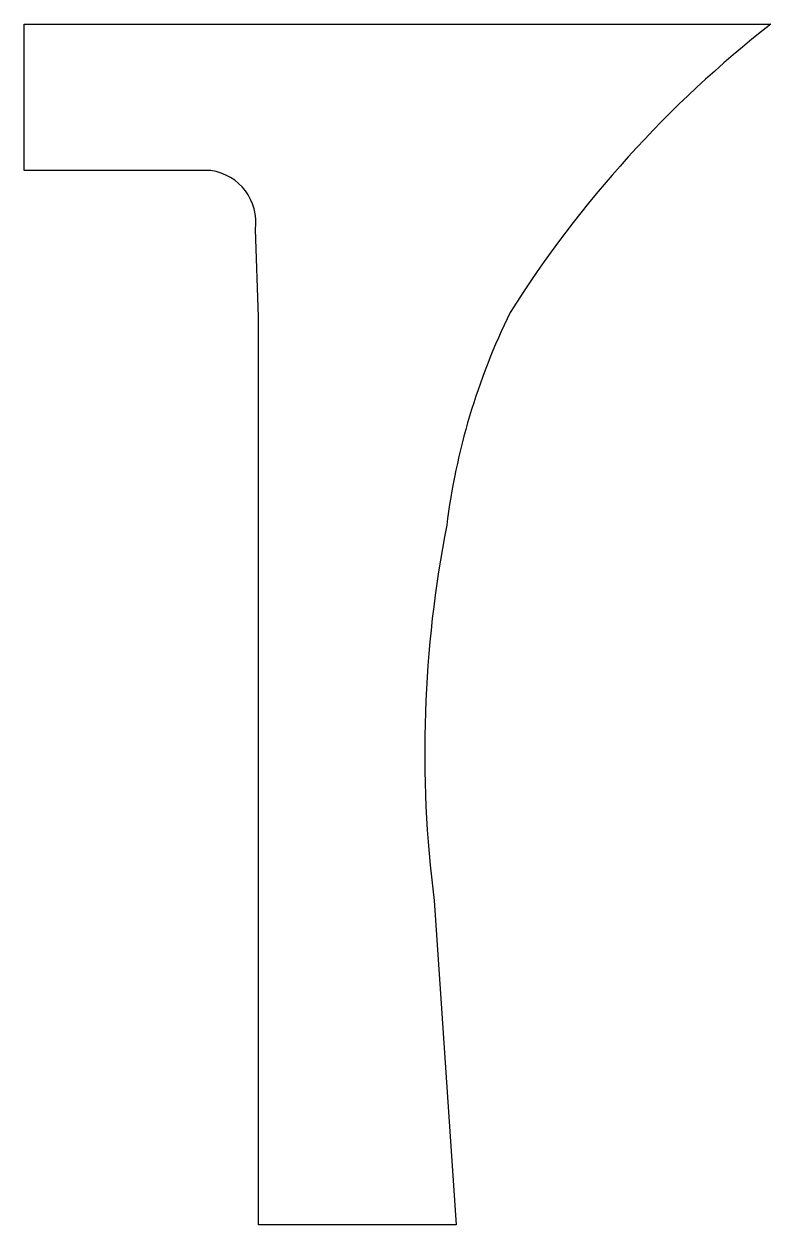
# Model space of a CAD drawing. Header units: metres. Extents: x 0 to 0.51, y -0.82 to 0.
import ezdxf

# ---------------------------------------------------------------- set-up
doc = ezdxf.new("R2010")
doc.units = ezdxf.units.M

msp = doc.modelspace()

# ---------------------------------------------------------------- linework, layer by layer
for p, q in [((0, 0), (0.51, 0)), ((0, -0.1), (0, 0)), ((0.12765, -0.1), (0, -0.1)), ((0.16, -0.2), (0.15807, -0.14027)), ((0.16, -0.82), (0.16, -0.2)), ((0.27998, -0.59837), (0.29502, -0.82)), ((0.29502, -0.82), (0.16, -0.82))]:
    msp.add_line(p, q)
for centre, radius, start, end in [((0.98995, -0.61311), 0.77863, 128.05386, 147.68696), ((0.12241, -0.13558), 0.03596, 352.50585, 81.61703), ((0.74323, -0.39844), 0.45805, 153.89704, 172.95521), ((1.07707, -0.4971), 0.80349, 168.88929, 187.24088)]:
    msp.add_arc(centre, radius, start, end)

doc.saveas('drawing.dxf')
